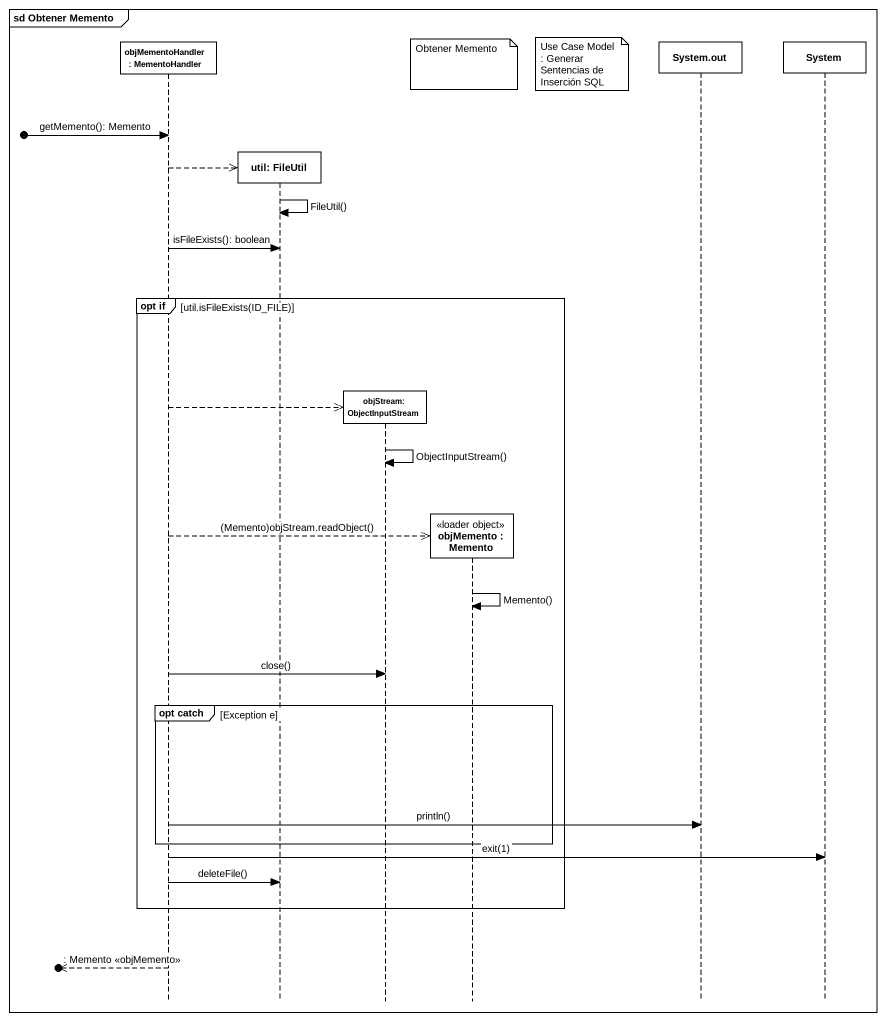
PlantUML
@startuml
mainframe sd Obtener Memento
hide footbox
participant "objMementoHandler : MementoHandler" as objMementoHandler
participant "util: FileUtil" as util_FileUtil
participant "objStream: ObjectInputStream" as objStream_ObjectInputStream
participant "objMemento : Memento" as objMemento <<loader object>>
participant "System.out" as System_out
participant System

note right of objMemento : Use Case Model : Generar Sentencias de Inserción SQL
note over objMemento : Obtener Memento
[o-> objMementoHandler : getMemento(): Memento
objMementoHandler -->> util_FileUtil **
util_FileUtil -> util_FileUtil : FileUtil()
objMementoHandler -> util_FileUtil : isFileExists(): boolean
group opt if [util.isFileExists(ID_FILE)]
  objMementoHandler -->> objStream_ObjectInputStream **
  objStream_ObjectInputStream -> objStream_ObjectInputStream : ObjectInputStream()
  objMementoHandler -->> objMemento ** : (Memento)objStream.readObject()
  objMemento -> objMemento : Memento()
  objMementoHandler -> objStream_ObjectInputStream : close()
  group opt catch [Exception e]
    objMementoHandler -> System_out : println()
  end
  objMementoHandler -> System : exit(1)
  objMementoHandler -> util_FileUtil : deleteFile()
end
[o<<-- objMementoHandler : : Memento <<objMemento>>
@enduml
